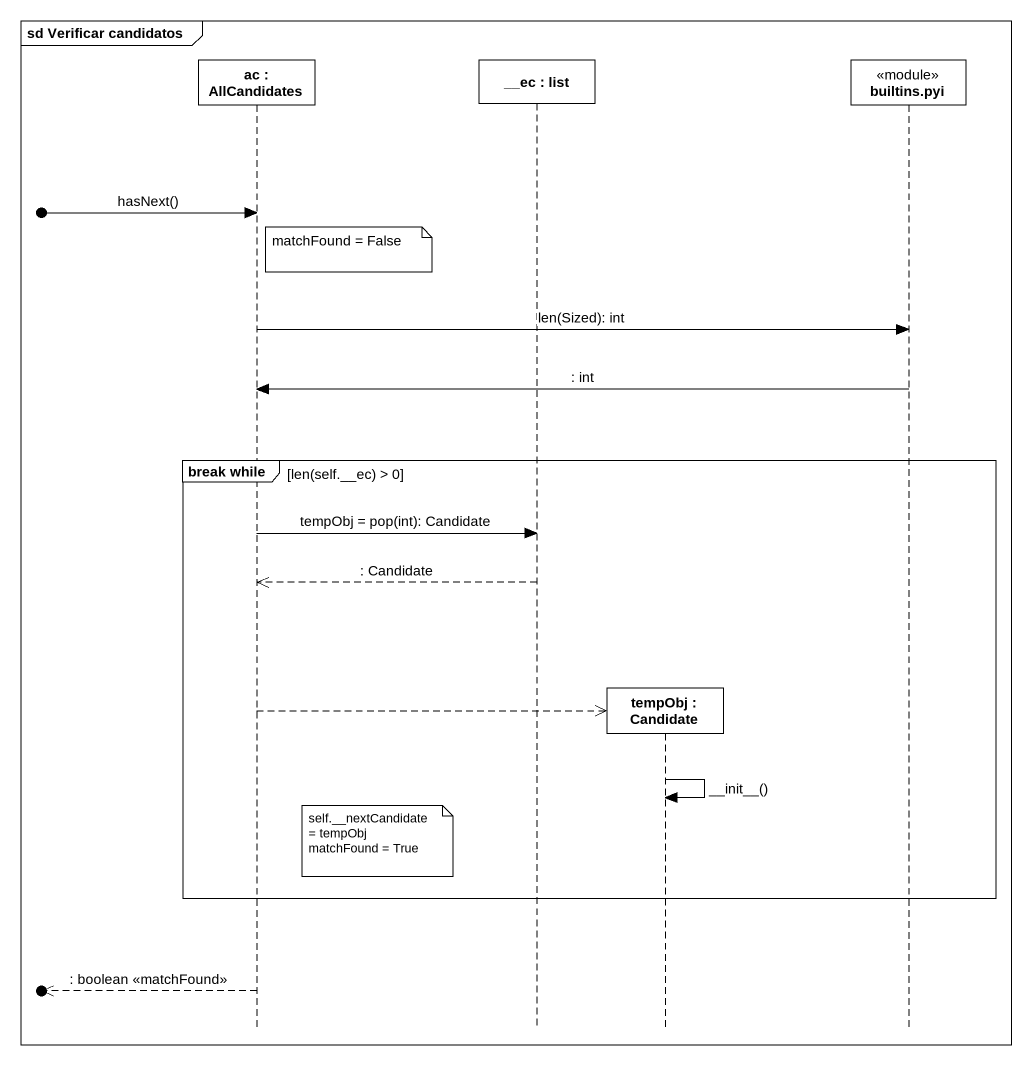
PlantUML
@startuml
mainframe sd Verificar candidatos
hide footbox
participant "ac : AllCandidates" as ac
participant "__ec : list" as ec
participant "tempObj : Candidate" as tempObj
participant "builtins.pyi" as builtins_pyi <<module>>

[o-> ac : hasNext()
note right of ac : matchFound = False
ac -> builtins_pyi : len(Sized): int
builtins_pyi -> ac : : int
group break while [len(self.__ec) > 0]
  ac -> ec : tempObj = pop(int): Candidate
  ec -->> ac : : Candidate
  ac -->> tempObj **
  tempObj -> tempObj : ~__init~__()
  note right of ac
    self.__nextCandidate = tempObj
    matchFound = True
  end note
end
[o<<-- ac : : boolean <<matchFound>>
@enduml
